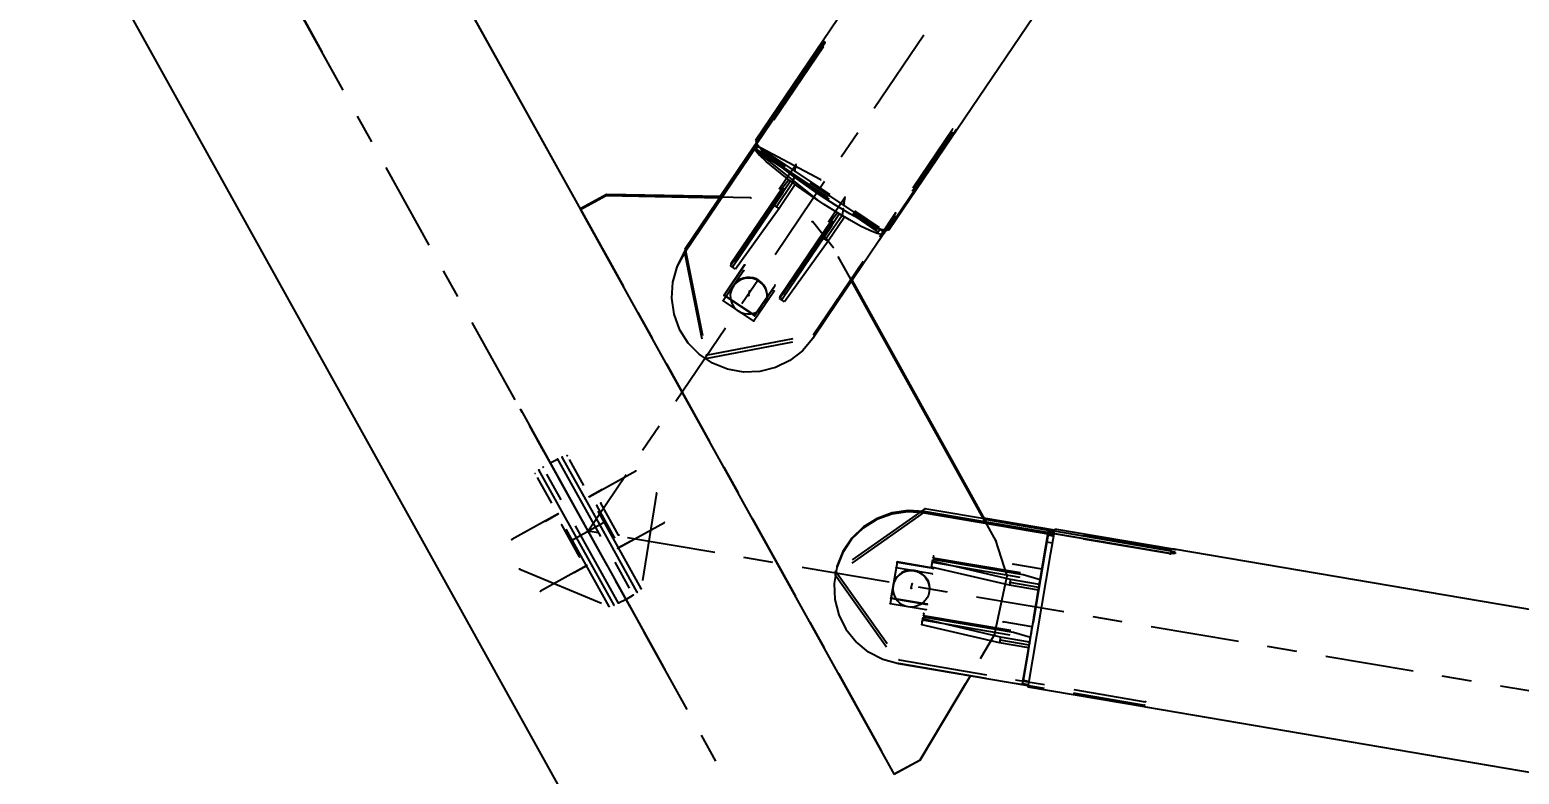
# Model space of a CAD drawing. Header units: millimetres. Extents: x 2368 to 8313, y 7493 to 11698.
# Drawn here: x 6263.7 to 6314.1, y 11241.3 to 11266.6 of the extents above; entities that cross this region are included whole.
import ezdxf

# ---------------------------------------------------------------- set-up
doc = ezdxf.new("R2010")
doc.units = ezdxf.units.MM
doc.linetypes.add('XKITLINE00', pattern=[0])
doc.linetypes.add('XKITLINE03', pattern=[6, 3, -1, 1, -1])
doc.styles.add('ROMANS', font='romans.shx')
doc.dimstyles.new('MD300', dxfattribs={"dimtxt": 2.5, "dimasz": 2.5, "dimexe": 1, "dimexo": 1, "dimgap": 0.5, "dimtad": 1, "dimdec": 1, "dimlfac": 50, "dimrnd": 0.5, "dimdsep": 46, "dimtxsty": 'ROMANS', "dimcen": 1, "dimclrd": 146, "dimclre": 146, "dimclrt": 30, "dimadec": 1, "dimazin": 2, "dimtfac": 1, "dimtdec": 1, "dimtmove": 0, "dimatfit": 1, "dimfxl": 1, "dimtolj": 1, "dimtzin": 0, "dimlwd": -1, "dimlwe": -1, "dimarcsym": 0})

# ---------------------------------------------------------------- blocks, each defined once
blk = doc.blocks.new('*D31')
at = {"color": 146, "transparency": 16777216}
for p, q in [((6524.588, 11276.547), (6524.588, 10991.038)), ((6189.043, 11249.201), (6189.043, 10991.038)), ((6191.543, 10992.038), (6522.088, 10992.038))]:
    blk.add_line(p, q, dxfattribs=at)
for points in [[(6191.543, 10992.455), (6191.543, 10991.621), (6189.043, 10992.038)], [(6522.088, 10992.455), (6522.088, 10991.621), (6524.588, 10992.038)]]:
    blk.add_solid(points, dxfattribs=at)
at = {"layer": 'Defpoints', "color": 0, "transparency": 16777216}
for p in [(6524.588, 11277.547), (6189.043, 11250.201), (6524.588, 10992.038)]:
    blk.add_point(p, dxfattribs=at)
at = {"color": 30, "transparency": 16777216, "insert": (6356.815, 10993.788), "char_height": 2.5, "attachment_point": 5, "style": 'ROMANS'}
blk.add_mtext('\\A1;16777', dxfattribs=at)
blk = doc.blocks.new('*D37')
at = {"color": 146, "transparency": 16777216}
for p, q in [((6544.584, 11276.27), (6544.584, 10979.265)), ((5216.588, 11053.98), (5216.588, 10979.265)), ((5219.088, 10980.265), (6542.084, 10980.265))]:
    blk.add_line(p, q, dxfattribs=at)
for points in [[(5219.088, 10980.681), (5219.088, 10979.848), (5216.588, 10980.265)], [(6542.084, 10980.681), (6542.084, 10979.848), (6544.584, 10980.265)]]:
    blk.add_solid(points, dxfattribs=at)
at = {"layer": 'Defpoints', "color": 0, "transparency": 16777216}
for p in [(6544.584, 11277.27), (5216.588, 11054.98), (6544.584, 10980.265)]:
    blk.add_point(p, dxfattribs=at)
at = {"color": 30, "transparency": 16777216, "insert": (5880.586, 10982.015), "char_height": 2.5, "attachment_point": 5, "style": 'ROMANS'}
blk.add_mtext('\\A1;66400', dxfattribs=at)
blk = doc.blocks.new('*D38')
at = {"color": 146, "transparency": 16777216}
for p, q in [((3888.584, 11276.27), (3888.584, 10968.162)), ((6544.588, 11276.271), (6544.588, 10968.162)), ((6542.088, 10969.162), (3891.084, 10969.162))]:
    blk.add_line(p, q, dxfattribs=at)
for points in [[(3891.084, 10969.579), (3891.084, 10968.745), (3888.584, 10969.162)], [(6542.088, 10969.579), (6542.088, 10968.745), (6544.588, 10969.162)]]:
    blk.add_solid(points, dxfattribs=at)
at = {"layer": 'Defpoints', "color": 0, "transparency": 16777216}
for p in [(3888.584, 11277.27), (6544.588, 11277.271), (3888.584, 10969.162)]:
    blk.add_point(p, dxfattribs=at)
at = {"color": 30, "transparency": 16777216, "insert": (5216.586, 10970.912), "char_height": 2.5, "attachment_point": 5, "style": 'ROMANS'}
blk.add_mtext('\\A1;132800', dxfattribs=at)

msp = doc.modelspace()

# ---------------------------------------------------------------- linework, layer by layer
at = {"color": 8, "linetype": 'XKITLINE03'}
for p, q in [((6364.5882, 11101.9134), (6200.5881, 11397.261)), ((6364.5882, 11101.9134), (6200.5882, 11397.261)), ((6364.5881, 11370.7429), (6282.5882, 11249.5872)), ((6364.5882, 11370.7429), (6282.5882, 11249.5872)), ((6266.8008, 11278.0186), (6273.561, 11265.8442)), ((6273.511, 11265.9342), (6268.8613, 11274.3079)), ((6290.5836, 11266.1113), (6285.8753, 11259.1548)), ((6290.5837, 11266.1113), (6285.8754, 11259.1548)), ((6273.561, 11265.8442), (6273.511, 11265.9342)), ((6290.564, 11265.9957), (6285.8557, 11259.0392)), ((6290.564, 11265.9957), (6285.8557, 11259.0392)), ((6290.2077, 11256.1342), (6294.916, 11263.0908)), ((6290.2077, 11256.1342), (6294.916, 11263.0908)), ((6290.2273, 11256.2498), (6294.9356, 11263.2064)), ((6290.2274, 11256.2498), (6294.9357, 11263.2064)), ((6288.23, 11262.6442), (6288.2114, 11262.6166)), ((6288.2114, 11262.6166), (6288.2177, 11262.5723)), ((6288.23, 11262.6442), (6288.2115, 11262.6166)), ((6288.2115, 11262.6166), (6288.2178, 11262.5723)), ((6288.2177, 11262.5723), (6292.5947, 11259.6507)), ((6288.2178, 11262.5723), (6292.5948, 11259.6507)), ((6292.6069, 11259.7226), (6288.23, 11262.6442)), ((6292.607, 11259.7226), (6288.23, 11262.6442)), ((6290.3545, 11260.8071), (6288.2592, 11262.496)), ((6288.2592, 11262.496), (6292.5384, 11259.6396)), ((6290.3546, 11260.8071), (6288.2592, 11262.496)), ((6288.2592, 11262.496), (6292.5385, 11259.6396)), ((6290.4702, 11261.4878), (6288.2862, 11262.6553)), ((6288.2862, 11262.6553), (6292.5655, 11259.7989)), ((6290.4702, 11261.4878), (6288.2863, 11262.6553)), ((6288.2863, 11262.6553), (6292.5655, 11259.7989)), ((6289.6342, 11262.0101), (6289.0776, 11261.1878)), ((6289.6342, 11262.0101), (6289.0777, 11261.1878)), ((6289.5949, 11261.7789), (6289.6342, 11262.0101)), ((6289.5949, 11261.7789), (6289.6342, 11262.0101)), ((6287.5095, 11258.5823), (6289.5687, 11261.6248)), ((6287.5096, 11258.5823), (6289.5688, 11261.6248)), ((6287.5357, 11258.7364), (6289.5949, 11261.7789)), ((6287.5358, 11258.7364), (6289.5949, 11261.7789)), ((6289.5687, 11261.6248), (6289.5294, 11261.3936)), ((6289.5688, 11261.6248), (6289.5295, 11261.3936)), ((6289.5294, 11261.3936), (6288.9729, 11260.5713)), ((6289.5295, 11261.3936), (6288.9729, 11260.5713)), ((6283.2101, 11260.9719), (6282.3347, 11260.4954)), ((6282.3347, 11260.4954), (6292.9567, 11241.3608)), ((6283.2102, 11260.9719), (6282.3348, 11260.4954)), ((6282.3348, 11260.4954), (6292.9568, 11241.3608)), ((6288.0962, 11260.8769), (6283.2101, 11260.9719)), ((6288.0962, 11260.8769), (6283.2102, 11260.9719)), ((6289.1706, 11257.4735), (6291.2298, 11260.516)), ((6289.1706, 11257.4735), (6291.2298, 11260.516)), ((6289.1968, 11257.6277), (6291.256, 11260.6701)), ((6289.1968, 11257.6277), (6291.256, 11260.6701)), ((6291.2953, 11260.9013), (6290.7387, 11260.079)), ((6291.2953, 11260.9013), (6290.7388, 11260.079)), ((6291.2298, 11260.516), (6291.1905, 11260.2848)), ((6291.2298, 11260.516), (6291.1905, 11260.2848)), ((6291.256, 11260.6701), (6291.2953, 11260.9013)), ((6291.256, 11260.6701), (6291.2953, 11260.9013)), ((6290.8954, 11259.198), (6290.1849, 11260.074)), ((6290.8954, 11259.198), (6290.1849, 11260.074)), ((6291.1905, 11260.2848), (6290.634, 11259.4625)), ((6291.1905, 11260.2848), (6290.634, 11259.4625)), ((6292.6133, 11259.6783), (6292.6069, 11259.7226)), ((6292.6133, 11259.6783), (6292.607, 11259.7226)), ((6285.8557, 11259.0392), (6286.5735, 11255.4323)), ((6285.8557, 11259.0392), (6286.5736, 11255.4323)), ((6285.8753, 11259.1548), (6286.5932, 11255.5479)), ((6285.8754, 11259.1548), (6286.5932, 11255.5479)), ((6296.3965, 11249.2723), (6290.8954, 11259.198)), ((6296.3964, 11249.2723), (6290.8954, 11259.198)), ((6287.8864, 11258.5854), (6287.1963, 11257.5657)), ((6287.8865, 11258.5854), (6287.1964, 11257.5657)), ((6287.8899, 11258.6059), (6287.1998, 11257.5863)), ((6287.89, 11258.6059), (6287.1999, 11257.5863)), ((6287.4986, 11258.5181), (6287.5095, 11258.5823)), ((6287.4987, 11258.5181), (6287.5096, 11258.5823)), ((6287.5466, 11258.8006), (6287.5357, 11258.7364)), ((6287.5467, 11258.8006), (6287.5358, 11258.7364)), ((6287.8568, 11258.4107), (6287.1667, 11257.3911)), ((6287.8568, 11258.4107), (6287.1667, 11257.3911)), ((6287.1963, 11257.5657), (6288.2262, 11256.8783)), ((6287.1964, 11257.5657), (6288.2263, 11256.8783)), ((6287.1998, 11257.5863), (6288.2297, 11256.8988)), ((6287.1999, 11257.5863), (6288.2298, 11256.8988)), ((6288.0284, 11257.5674), (6288.0546, 11257.7216)), ((6288.0284, 11257.5674), (6288.0546, 11257.7216)), ((6288.1965, 11256.7036), (6288.8866, 11257.7233)), ((6288.1966, 11256.7036), (6288.8867, 11257.7233)), ((6288.2262, 11256.8783), (6288.9163, 11257.8979)), ((6288.2263, 11256.8783), (6288.9164, 11257.8979)), ((6288.2297, 11256.8988), (6288.9198, 11257.9185)), ((6288.2298, 11256.8988), (6288.9199, 11257.9185)), ((6289.1597, 11257.4093), (6289.1706, 11257.4735)), ((6289.1597, 11257.4093), (6289.1706, 11257.4735)), ((6289.2077, 11257.6919), (6289.1968, 11257.6277)), ((6289.2077, 11257.6919), (6289.1968, 11257.6277)), ((6287.1667, 11257.3911), (6288.1966, 11256.7036)), ((6287.1667, 11257.3911), (6288.1965, 11256.7036)), ((6286.5735, 11255.4323), (6290.2077, 11256.1342)), ((6286.5736, 11255.4323), (6290.2077, 11256.1342)), ((6286.5932, 11255.5479), (6290.2273, 11256.2498)), ((6286.5932, 11255.5479), (6290.2274, 11256.2498)), ((6280.355, 11253.6091), (6280.3049, 11253.6991)), ((6280.3049, 11253.6991), (6281.1123, 11252.2452)), ((6280.3549, 11253.6091), (6280.3049, 11253.6991)), ((6280.3049, 11253.6991), (6281.1122, 11252.2452)), ((6285.1836, 11244.913), (6280.3549, 11253.6091)), ((6285.1837, 11244.913), (6280.355, 11253.6091)), ((6281.1122, 11252.2452), (6282.4251, 11249.8809)), ((6281.1123, 11252.2452), (6282.4251, 11249.8809)), ((6281.3017, 11251.904), (6281.5538, 11252.0268)), ((6281.3018, 11251.904), (6281.5538, 11252.0268)), ((6281.5538, 11252.0268), (6284.1122, 11247.4194)), ((6281.5538, 11252.0268), (6284.1122, 11247.4194)), ((6282.9816, 11249.8056), (6281.7097, 11252.0962)), ((6281.7097, 11252.0962), (6281.7097, 11252.0962)), ((6282.9816, 11249.8056), (6281.7097, 11252.0962)), ((6281.7097, 11252.0962), (6281.7097, 11252.0962)), ((6284.3809, 11247.6359), (6281.8796, 11252.1404)), ((6284.3809, 11247.6359), (6281.8796, 11252.1404)), ((6283.2968, 11247.0339), (6280.7955, 11251.5384)), ((6283.2968, 11247.0339), (6280.7955, 11251.5384)), ((6282.1948, 11249.3687), (6280.9229, 11251.6593)), ((6280.9229, 11251.6593), (6280.9229, 11251.6593)), ((6282.1948, 11249.3687), (6280.9229, 11251.6593)), ((6280.9229, 11251.6593), (6280.9229, 11251.6593)), ((6283.6226, 11247.1475), (6281.0642, 11251.7549)), ((6283.6226, 11247.1475), (6281.0642, 11251.7549)), ((6282.6273, 11250.7527), (6284.201, 11251.6265)), ((6282.6273, 11250.7527), (6284.201, 11251.6265)), ((6284.201, 11251.6265), (6284.201, 11251.6265)), ((6284.201, 11251.6265), (6284.201, 11251.6265)), ((6283.0644, 11250.9954), (6282.6273, 11250.7527)), ((6283.0644, 11250.9954), (6282.6273, 11250.7527)), ((6282.6273, 11250.7527), (6282.6273, 11250.7527)), ((6282.6273, 11250.7527), (6282.6273, 11250.7527)), ((6283.4837, 11249.3752), (6282.8817, 11250.4593)), ((6282.8817, 11250.4593), (6282.8817, 11250.4593)), ((6283.4837, 11249.3752), (6282.8817, 11250.4593)), ((6282.8817, 11250.4593), (6282.8817, 11250.4593)), ((6283.6236, 11249.4529), (6283.0216, 11250.537)), ((6283.0216, 11250.537), (6283.0216, 11250.537)), ((6283.6235, 11249.4529), (6283.0216, 11250.537)), ((6283.0216, 11250.537), (6283.0216, 11250.537)), ((6284.905, 11250.8736), (6284.3809, 11247.6359)), ((6284.905, 11250.8736), (6284.3809, 11247.6359)), ((6281.5782, 11250.1701), (6280.0045, 11249.2963)), ((6281.5782, 11250.1701), (6280.0045, 11249.2963)), ((6281.141, 11249.9274), (6281.5782, 11250.1702)), ((6281.1411, 11249.9274), (6281.5782, 11250.1702)), ((6281.5782, 11250.1702), (6281.5782, 11250.1701)), ((6281.5782, 11250.1702), (6281.5782, 11250.1701)), ((6282.0636, 11249.2959), (6283.1127, 11249.8784)), ((6282.0637, 11249.2959), (6283.1128, 11249.8784)), ((6282.4251, 11249.8809), (6283.9157, 11247.1965)), ((6282.4251, 11249.8809), (6283.9157, 11247.1965)), ((6283.5982, 11249.0042), (6285.1719, 11249.878)), ((6283.5982, 11249.0042), (6285.1719, 11249.878)), ((6285.1719, 11249.878), (6285.1719, 11249.878)), ((6285.1719, 11249.878), (6285.1719, 11249.878)), ((6293.974, 11250.228), (6290.9558, 11248.1059)), ((6293.9739, 11250.228), (6290.9558, 11248.1059)), ((6293.9936, 11250.3436), (6290.9754, 11248.2215)), ((6293.9936, 11250.3436), (6290.9755, 11248.2215)), ((6302.3144, 11248.8108), (6293.9739, 11250.228)), ((6302.3144, 11248.8108), (6293.974, 11250.228)), ((6302.3341, 11248.9264), (6293.9936, 11250.3436)), ((6302.334, 11248.9264), (6293.9936, 11250.3436)), ((6282.2947, 11248.715), (6281.6927, 11249.7991)), ((6281.6927, 11249.7991), (6281.6927, 11249.7991)), ((6282.2947, 11248.715), (6281.6927, 11249.7991)), ((6281.6927, 11249.7991), (6281.6927, 11249.7991)), ((6283.4667, 11247.0781), (6282.1948, 11249.3687)), ((6283.4667, 11247.0781), (6282.1948, 11249.3687)), ((6446.5882, 11221.7207), (6282.5882, 11249.5872)), ((6446.5882, 11221.7207), (6282.5882, 11249.5872)), ((6282.5882, 11249.5872), (6282.5882, 11249.5872)), ((6284.2535, 11247.5151), (6282.9816, 11249.8056)), ((6284.2535, 11247.5151), (6282.9816, 11249.8056)), ((6283.4837, 11249.3752), (6283.4837, 11249.3752)), ((6283.4837, 11249.3752), (6283.4837, 11249.3752)), ((6283.6235, 11249.4529), (6283.6235, 11249.4529)), ((6283.6236, 11249.4529), (6283.6236, 11249.4529)), ((6298.1799, 11249.5509), (6297.3046, 11244.3996)), ((6298.18, 11249.5509), (6297.3047, 11244.3996)), ((6298.1628, 11249.4497), (6297.307, 11244.4134)), ((6298.1627, 11249.4497), (6297.307, 11244.4134)), ((6297.3169, 11244.4715), (6298.1922, 11249.6228)), ((6297.3169, 11244.4715), (6298.1922, 11249.6228)), ((6298.1898, 11249.609), (6297.334, 11244.5727)), ((6298.1899, 11249.609), (6297.3341, 11244.5727)), ((6297.6906, 11246.6708), (6298.1628, 11249.4497)), ((6297.6906, 11246.6708), (6298.1627, 11249.4497)), ((6297.8062, 11247.3515), (6298.1898, 11249.609)), ((6297.8063, 11247.3515), (6298.1899, 11249.609)), ((6298.1885, 11249.6015), (6298.1799, 11249.5509)), ((6298.1886, 11249.6015), (6298.18, 11249.5509)), ((6298.1922, 11249.6228), (6298.1885, 11249.6015)), ((6298.1922, 11249.6228), (6298.1886, 11249.6015)), ((6280.0045, 11249.2963), (6280.0045, 11249.2963)), ((6280.0045, 11249.2963), (6280.0045, 11249.2963)), ((6284.0353, 11249.2469), (6283.5982, 11249.0042)), ((6284.0354, 11249.2469), (6283.5982, 11249.0042)), ((6283.5982, 11249.0042), (6283.5982, 11249.0042)), ((6283.5982, 11249.0042), (6283.5982, 11249.0042)), ((6296.788, 11248.0716), (6296.3964, 11249.2723)), ((6296.7881, 11248.0716), (6296.3965, 11249.2723)), ((6282.5491, 11248.4216), (6280.9754, 11247.5478)), ((6282.5491, 11248.4216), (6280.9754, 11247.5478)), ((6282.1119, 11248.1789), (6282.5491, 11248.4216)), ((6282.112, 11248.1789), (6282.5491, 11248.4216)), ((6282.2947, 11248.715), (6282.2947, 11248.715)), ((6282.2947, 11248.715), (6282.2947, 11248.715)), ((6282.5491, 11248.4216), (6282.5491, 11248.4216)), ((6282.5491, 11248.4216), (6282.5491, 11248.4216)), ((6293.0552, 11248.522), (6292.8492, 11247.31)), ((6293.0552, 11248.522), (6292.8493, 11247.31)), ((6293.0587, 11248.5426), (6292.8527, 11247.3305)), ((6293.0587, 11248.5426), (6292.8528, 11247.3305)), ((6294.2777, 11248.3143), (6293.0552, 11248.522)), ((6294.2776, 11248.3143), (6293.0552, 11248.522)), ((6294.2812, 11248.3349), (6293.0587, 11248.5426)), ((6294.2811, 11248.3349), (6293.0587, 11248.5426)), ((6294.2428, 11248.4672), (6294.2537, 11248.5314)), ((6294.2428, 11248.4672), (6294.2537, 11248.5314)), ((6294.2537, 11248.5314), (6297.9014, 11247.9116)), ((6294.2537, 11248.5314), (6297.9014, 11247.9116)), ((6294.2908, 11248.7497), (6294.2799, 11248.6855)), ((6294.2908, 11248.7497), (6294.2799, 11248.6855)), ((6294.2799, 11248.6855), (6297.9276, 11248.0657)), ((6294.2799, 11248.6855), (6297.9276, 11248.0657)), ((6297.9669, 11248.2969), (6296.981, 11248.4644)), ((6297.9669, 11248.2969), (6296.981, 11248.4644)), ((6280.2714, 11248.3007), (6283.2968, 11247.0339)), ((6280.2714, 11248.3007), (6283.2968, 11247.0339)), ((6290.9558, 11248.1059), (6293.1037, 11245.106)), ((6290.9558, 11248.1059), (6293.1036, 11245.106)), ((6290.9754, 11248.2215), (6293.1233, 11245.2216)), ((6290.9755, 11248.2215), (6293.1233, 11245.2216)), ((6293.0255, 11248.3473), (6292.8195, 11247.1353)), ((6293.0255, 11248.3473), (6292.8196, 11247.1353)), ((6294.248, 11248.1396), (6293.0255, 11248.3473)), ((6294.248, 11248.1396), (6293.0255, 11248.3473)), ((6296.3564, 11246.0734), (6296.7881, 11248.0716)), ((6296.3564, 11246.0734), (6296.788, 11248.0716)), ((6297.9014, 11247.9116), (6297.8621, 11247.6804)), ((6297.9014, 11247.9116), (6297.8622, 11247.6804)), ((6297.9276, 11248.0657), (6297.9669, 11248.2969)), ((6297.9276, 11248.0657), (6297.9669, 11248.2969)), ((6280.9754, 11247.5478), (6280.9754, 11247.5478)), ((6280.9754, 11247.5478), (6280.9754, 11247.5478)), ((6284.1122, 11247.4194), (6283.8746, 11247.2704)), ((6284.1122, 11247.4194), (6283.8747, 11247.2704)), ((6284.2535, 11247.5151), (6284.2535, 11247.5151)), ((6284.2535, 11247.5151), (6284.2535, 11247.5151)), ((6293.5355, 11247.6477), (6293.5617, 11247.8019)), ((6293.5356, 11247.6477), (6293.5617, 11247.8019)), ((6297.8621, 11247.6804), (6296.8762, 11247.8479)), ((6297.8622, 11247.6804), (6296.8763, 11247.8479)), ((6283.4667, 11247.0781), (6283.4667, 11247.0781)), ((6283.4667, 11247.0781), (6283.4667, 11247.0781)), ((6283.8746, 11247.2704), (6283.6226, 11247.1475)), ((6283.8747, 11247.2704), (6283.6226, 11247.1475)), ((6283.9157, 11247.1965), (6285.1337, 11245.0031)), ((6283.9157, 11247.1965), (6285.1336, 11245.0031)), ((6292.8195, 11247.1353), (6294.042, 11246.9276)), ((6292.8196, 11247.1353), (6294.0421, 11246.9276)), ((6292.8492, 11247.31), (6294.0717, 11247.1022)), ((6292.8493, 11247.31), (6294.0717, 11247.1022)), ((6292.8527, 11247.3305), (6294.0752, 11247.1228)), ((6292.8528, 11247.3305), (6294.0752, 11247.1228)), ((6293.9106, 11246.5122), (6293.9215, 11246.5765)), ((6293.9106, 11246.5122), (6293.9215, 11246.5765)), ((6293.9215, 11246.5765), (6297.5693, 11245.9566)), ((6293.9215, 11246.5765), (6297.5692, 11245.9566)), ((6293.9586, 11246.7948), (6293.9477, 11246.7306)), ((6293.9586, 11246.7948), (6293.9477, 11246.7306)), ((6293.9477, 11246.7306), (6297.5955, 11246.1108)), ((6293.9477, 11246.7306), (6297.5954, 11246.1108)), ((6297.6347, 11246.342), (6296.6488, 11246.5095)), ((6297.6347, 11246.342), (6296.6489, 11246.5095)), ((6297.5954, 11246.1108), (6297.6347, 11246.342)), ((6297.5955, 11246.1108), (6297.6347, 11246.342)), ((6293.8321, 11241.8373), (6296.3564, 11246.0734)), ((6293.8322, 11241.8373), (6296.3564, 11246.0734)), ((6297.53, 11245.7254), (6296.5441, 11245.893)), ((6297.5299, 11245.7254), (6296.5441, 11245.893)), ((6297.5692, 11245.9566), (6297.5299, 11245.7254)), ((6297.5693, 11245.9566), (6297.53, 11245.7254)), ((6293.1036, 11245.106), (6301.4441, 11243.6888)), ((6293.1037, 11245.106), (6301.4441, 11243.6888)), ((6293.1233, 11245.2216), (6301.4638, 11243.8044)), ((6293.1233, 11245.2216), (6301.4637, 11243.8044)), ((6297.3083, 11244.4209), (6297.3169, 11244.4715)), ((6297.3083, 11244.4209), (6297.3169, 11244.4715)), ((6292.9567, 11241.3608), (6293.8321, 11241.8373)), ((6292.9568, 11241.3608), (6293.8322, 11241.8373))]:
    msp.add_line(p, q, dxfattribs=at)
at = {"color": 8, "linetype": 'XKITLINE00'}
for p, q in [((6221.8136, 11369.4714), (6282.3326, 11260.4826)), ((6212.9938, 11364.4846), (6339.8202, 11136.083)), ((6348.3367, 11351.5947), (6288.2563, 11262.8254)), ((6352.8715, 11348.5678), (6292.7911, 11259.7984)), ((6275.1066, 11273.4958), (6282.3326, 11260.4826)), ((6290.5026, 11266.0611), (6288.2764, 11262.7719)), ((6290.5324, 11266.1027), (6290.5026, 11266.0611)), ((6290.5479, 11266.0308), (6290.5026, 11266.0611)), ((6290.5553, 11266.0418), (6290.5294, 11265.9945)), ((6290.5605, 11266.137), (6290.5324, 11266.1027)), ((6290.5745, 11266.0746), (6290.5324, 11266.1027)), ((6290.5803, 11266.0845), (6290.5553, 11266.0418)), ((6290.5841, 11266.1608), (6290.5605, 11266.137)), ((6290.5985, 11266.1226), (6290.5803, 11266.0845)), ((6290.601, 11266.1716), (6290.5841, 11266.1608)), ((6290.6085, 11266.1515), (6290.5985, 11266.1226)), ((6290.6094, 11266.1684), (6290.601, 11266.1716)), ((6290.6094, 11266.1684), (6290.6085, 11266.1515)), ((6290.5294, 11265.9945), (6288.3033, 11262.7054)), ((6294.9432, 11263.0483), (6292.717, 11259.7592)), ((6294.9849, 11263.0691), (6292.7587, 11259.78)), ((6294.9763, 11263.0907), (6294.9432, 11263.0483)), ((6294.9849, 11263.0691), (6294.9689, 11263.0798)), ((6295.0132, 11263.1118), (6294.9849, 11263.0691)), ((6295.0132, 11263.1118), (6294.9984, 11263.1216)), ((6295.0303, 11263.1644), (6295.005, 11263.131)), ((6295.0368, 11263.1491), (6295.0132, 11263.1118)), ((6295.0492, 11263.1874), (6295.0303, 11263.1644)), ((6295.0534, 11263.1776), (6295.0368, 11263.1491)), ((6295.0599, 11263.1977), (6295.0492, 11263.1874)), ((6295.0613, 11263.1943), (6295.0534, 11263.1776)), ((6295.0599, 11263.1977), (6295.0613, 11263.1943)), ((6285.8524, 11259.0199), (6288.3273, 11262.6766)), ((6288.3165, 11262.6895), (6285.859, 11259.0584)), ((6288.2153, 11262.6266), (6287.0622, 11260.9228)), ((6288.2124, 11262.5933), (6287.0815, 11260.9224)), ((6288.3135, 11262.7472), (6288.2115, 11262.5965)), ((6288.2176, 11262.6325), (6288.2115, 11262.6166)), ((6288.2115, 11262.6166), (6288.2115, 11262.5965)), ((6288.2115, 11262.5965), (6288.2178, 11262.5723)), ((6288.3009, 11262.7556), (6288.2176, 11262.6325)), ((6288.3058, 11262.7023), (6288.2178, 11262.5723)), ((6288.2303, 11262.564), (6288.2178, 11262.5723)), ((6288.2563, 11262.8254), (6288.2764, 11262.7719)), ((6288.3572, 11262.6407), (6288.2592, 11262.496)), ((6288.2592, 11262.496), (6288.3979, 11262.3302)), ((6288.326, 11262.7389), (6288.2764, 11262.7719)), ((6288.3033, 11262.7054), (6288.455, 11262.5234)), ((6288.7139, 11262.2766), (6288.455, 11262.5234)), ((6288.4998, 11262.4807), (6288.3979, 11262.3302)), ((6288.6213, 11262.1146), (6288.3979, 11262.3302)), ((6288.9199, 11261.8584), (6288.6213, 11262.1146)), ((6289.0634, 11261.9814), (6288.7139, 11262.2766)), ((6289.4862, 11261.6527), (6289.0634, 11261.9814)), ((6289.2813, 11261.5724), (6288.9199, 11261.8584)), ((6289.3878, 11261.4931), (6289.1518, 11261.1868)), ((6289.4467, 11261.4494), (6289.2813, 11261.5724)), ((6289.9611, 11261.3068), (6289.4862, 11261.6527)), ((6283.2146, 11260.9976), (6282.3391, 11260.5211)), ((6283.2146, 11260.9976), (6283.2058, 11260.9462)), ((6287.12, 11260.9216), (6283.2146, 11260.9976)), ((6289.1518, 11261.1868), (6287.4265, 11258.6377)), ((6289.4464, 11261.449), (6288.8899, 11260.6267)), ((6289.6071, 11261.3301), (6289.056, 11260.5158)), ((6289.4465, 11261.4495), (6289.4464, 11261.449)), ((6289.454, 11261.444), (6289.4464, 11261.449)), ((6289.6901, 11261.2684), (6289.454, 11261.444)), ((6290.1293, 11260.9594), (6289.6901, 11261.2684)), ((6290.4641, 11260.9613), (6289.9611, 11261.3068)), ((6283.2058, 11260.9462), (6282.3304, 11260.4697)), ((6282.3391, 11260.5211), (6282.3304, 11260.4697)), ((6282.3304, 11260.4697), (6292.9524, 11241.3351)), ((6287.0856, 11260.8708), (6283.2058, 11260.9462)), ((6288.8899, 11260.6267), (6287.4156, 11258.5735)), ((6289.056, 11260.5158), (6287.5817, 11258.4626)), ((6289.056, 11260.5158), (6288.8899, 11260.6267)), ((6290.5804, 11260.6583), (6290.1293, 11260.9594)), ((6290.9702, 11260.6333), (6290.4641, 11260.9613)), ((6291.0245, 11260.3778), (6290.5804, 11260.6583)), ((6291.4538, 11260.3393), (6290.9702, 11260.6333)), ((6290.8129, 11260.0781), (6289.0876, 11257.529)), ((6291.1018, 11260.3318), (6290.551, 11259.5179)), ((6291.2736, 11260.2294), (6290.7171, 11259.4071)), ((6291.0377, 11260.3699), (6290.8129, 11260.0781)), ((6291.2661, 11260.2344), (6291.0245, 11260.3778)), ((6291.2736, 11260.2294), (6291.2661, 11260.2344)), ((6291.2737, 11260.2299), (6291.2736, 11260.2294)), ((6291.4428, 11260.1295), (6291.2739, 11260.2298)), ((6291.8178, 11259.9241), (6291.4428, 11260.1295)), ((6291.8908, 11260.0941), (6291.4538, 11260.3393)), ((6292.2592, 11259.91), (6291.8908, 11260.0941)), ((6290.551, 11259.5179), (6289.0767, 11257.4647)), ((6292.6767, 11259.7676), (6290.2045, 11256.1149)), ((6290.7171, 11259.4071), (6290.551, 11259.5179)), ((6292.1338, 11259.77), (6291.8178, 11259.9241)), ((6292.3774, 11259.6739), (6292.1338, 11259.77)), ((6292.5407, 11259.7962), (6292.2592, 11259.91)), ((6292.4775, 11259.8217), (6292.3774, 11259.6739)), ((6292.5385, 11259.6396), (6292.3774, 11259.6739)), ((6292.6315, 11259.7771), (6292.5385, 11259.6396)), ((6292.717, 11259.7592), (6292.5407, 11259.7962)), ((6292.7587, 11259.78), (6292.7397, 11259.7927)), ((6292.7911, 11259.7984), (6292.7587, 11259.78)), ((6285.8524, 11259.0199), (6285.5968, 11258.5403)), ((6285.859, 11259.0584), (6285.6034, 11258.5788)), ((6285.859, 11259.0584), (6285.8524, 11259.0199)), ((6290.7171, 11259.4071), (6289.2428, 11257.3539)), ((6285.5968, 11258.5403), (6285.4475, 11258.0181)), ((6285.6034, 11258.5788), (6285.454, 11258.0566)), ((6285.6034, 11258.5788), (6285.5968, 11258.5403)), ((6287.4265, 11258.6377), (6287.4156, 11258.5735)), ((6287.5817, 11258.4626), (6287.4156, 11258.5735)), ((6285.4475, 11258.0181), (6285.411, 11257.4762)), ((6285.454, 11258.0566), (6285.4475, 11258.0181)), ((6287.5778, 11257.9739), (6287.51, 11257.8906)), ((6287.5813, 11257.9945), (6287.5135, 11257.9111)), ((6287.6591, 11258.0442), (6287.5778, 11257.9739)), ((6287.6626, 11258.0648), (6287.5813, 11257.9945)), ((6287.7515, 11258.0995), (6287.6591, 11258.0442)), ((6287.755, 11258.12), (6287.6626, 11258.0648)), ((6287.8523, 11258.1379), (6287.7515, 11258.0995)), ((6287.8558, 11258.1584), (6287.755, 11258.12)), ((6287.9583, 11258.1584), (6287.8523, 11258.1379)), ((6287.9618, 11258.1789), (6287.8558, 11258.1584)), ((6288.0663, 11258.1603), (6287.9583, 11258.1584)), ((6288.0698, 11258.1808), (6287.9618, 11258.1789)), ((6288.1731, 11258.1435), (6288.0663, 11258.1603)), ((6288.1766, 11258.1641), (6288.0698, 11258.1808)), ((6288.2753, 11258.1086), (6288.1731, 11258.1435)), ((6288.2788, 11258.1292), (6288.1766, 11258.1641)), ((6288.37, 11258.0567), (6288.2753, 11258.1086)), ((6288.3735, 11258.0772), (6288.2788, 11258.1292)), ((6288.3735, 11258.0772), (6288.37, 11258.0567)), ((6288.4542, 11257.9893), (6288.37, 11258.0567)), ((6288.4577, 11258.0098), (6288.3735, 11258.0772)), ((6288.4542, 11257.9893), (6288.5253, 11257.9084)), ((6288.4577, 11258.0098), (6288.5288, 11257.9289)), ((6291.5135, 11258.0491), (6296.0309, 11249.8983)), ((6291.534, 11258.0793), (6296.072, 11249.8913)), ((6285.411, 11257.4762), (6285.4888, 11256.9383)), ((6287.4231, 11257.6955), (6287.4065, 11257.5896)), ((6287.4065, 11257.5896), (6287.4087, 11257.4825)), ((6287.4087, 11257.4825), (6287.4296, 11257.3773)), ((6287.4579, 11257.7968), (6287.4231, 11257.6955)), ((6287.4614, 11257.8174), (6287.4266, 11257.716)), ((6287.51, 11257.8906), (6287.4579, 11257.7968)), ((6287.5135, 11257.9111), (6287.4614, 11257.8174)), ((6287.5135, 11257.9111), (6287.51, 11257.8906)), ((6288.5253, 11257.9084), (6288.5812, 11257.8165)), ((6288.5288, 11257.9289), (6288.5847, 11257.8371)), ((6288.5812, 11257.8165), (6288.6203, 11257.7165)), ((6288.5847, 11257.8371), (6288.6238, 11257.737)), ((6288.6203, 11257.7165), (6288.6412, 11257.6113)), ((6288.6238, 11257.737), (6288.6447, 11257.6318)), ((6288.6434, 11257.5041), (6288.6268, 11257.3983)), ((6288.6412, 11257.6113), (6288.6434, 11257.5041)), ((6288.6447, 11257.6318), (6288.6469, 11257.5247)), ((6289.0876, 11257.529), (6289.0767, 11257.4647)), ((6289.2428, 11257.3539), (6289.0767, 11257.4647)), ((6285.4888, 11256.9383), (6285.6777, 11256.4279)), ((6287.4296, 11257.3773), (6287.4687, 11257.2772)), ((6287.4687, 11257.2772), (6287.5246, 11257.1854)), ((6287.5246, 11257.1854), (6287.5957, 11257.1045)), ((6287.6799, 11257.0371), (6287.5957, 11257.1045)), ((6287.7746, 11256.9851), (6287.6799, 11257.0371)), ((6287.8768, 11256.9502), (6287.7746, 11256.9851)), ((6287.9836, 11256.9335), (6287.8768, 11256.9502)), ((6288.1976, 11256.9559), (6288.0916, 11256.9354)), ((6288.2984, 11256.9943), (6288.1976, 11256.9559)), ((6288.3908, 11257.0495), (6288.2984, 11256.9943)), ((6288.4721, 11257.1198), (6288.3908, 11257.0495)), ((6288.5399, 11257.2032), (6288.4721, 11257.1198)), ((6288.592, 11257.2969), (6288.5399, 11257.2032)), ((6288.6268, 11257.3983), (6288.592, 11257.2969)), ((6288.0916, 11256.9354), (6287.9836, 11256.9335)), ((6285.6777, 11256.4279), (6285.9693, 11255.9673)), ((6285.9693, 11255.9673), (6286.3509, 11255.5767)), ((6290.2045, 11256.1149), (6289.8537, 11255.6988)), ((6286.8058, 11255.273), (6286.3509, 11255.5767)), ((6289.8537, 11255.6988), (6289.4233, 11255.3642)), ((6287.3141, 11255.0696), (6286.8058, 11255.273)), ((6287.8537, 11254.9754), (6287.3141, 11255.0696)), ((6288.4009, 11254.9945), (6287.8537, 11254.9754)), ((6288.9318, 11255.126), (6288.4009, 11254.9945)), ((6289.4233, 11255.3642), (6288.9318, 11255.126)), ((6292.3694, 11249.9776), (6291.9072, 11249.6875)), ((6292.3759, 11250.0161), (6291.9137, 11249.726)), ((6292.8825, 11250.1658), (6292.3694, 11249.9776)), ((6292.889, 11250.2043), (6292.3759, 11250.0161)), ((6293.4242, 11250.244), (6292.8825, 11250.1658)), ((6293.4307, 11250.2825), (6292.889, 11250.2043)), ((6293.4307, 11250.2825), (6293.4242, 11250.244)), ((6293.9707, 11250.2087), (6293.4242, 11250.244)), ((6293.9773, 11250.2472), (6293.4307, 11250.2825)), ((6293.9773, 11250.2472), (6293.9707, 11250.2087)), ((6293.9707, 11250.2087), (6298.3677, 11249.4616)), ((6302.3177, 11248.83), (6293.9773, 11250.2472)), ((6298.3939, 11249.6157), (6295.9992, 11250.0226)), ((6298.1901, 11249.6107), (6296.0235, 11249.9788)), ((6291.9072, 11249.6875), (6291.5162, 11249.3083)), ((6291.9137, 11249.726), (6291.5228, 11249.3468)), ((6297.8789, 11247.7786), (6298.1628, 11249.4497)), ((6298.36, 11249.4162), (6298.1628, 11249.4497)), ((6298.18, 11249.5509), (6298.1771, 11249.5336)), ((6298.18, 11249.5509), (6298.1922, 11249.6228)), ((6298.3772, 11249.5174), (6298.18, 11249.5509)), ((6298.3821, 11249.5463), (6298.1849, 11249.5798)), ((6298.3882, 11249.5823), (6298.191, 11249.6158)), ((6298.3894, 11249.5893), (6298.1922, 11249.6228)), ((6298.263, 11248.8454), (6298.3734, 11249.4953)), ((6302.3169, 11248.8253), (6298.3734, 11249.4953)), ((6298.3742, 11249.5001), (6298.399, 11249.6462)), ((6298.3772, 11249.5174), (6298.3742, 11249.5001)), ((6302.3312, 11248.9093), (6298.3877, 11249.5794)), ((6298.3999, 11249.6513), (6298.399, 11249.6462)), ((6302.3434, 11248.9812), (6298.3999, 11249.6513)), ((6302.344, 11248.9845), (6298.4005, 11249.6546)), ((6291.22, 11248.8951), (6291.0188, 11248.3904)), ((6291.5162, 11249.3083), (6291.2135, 11248.8565)), ((6291.5228, 11249.3468), (6291.22, 11248.8951)), ((6298.3188, 11249.174), (6298.1216, 11249.2075)), ((6302.3312, 11248.9093), (6302.3181, 11248.8326)), ((6302.3826, 11248.8985), (6302.3312, 11248.9093)), ((6302.3952, 11248.9726), (6302.3434, 11248.9812)), ((6302.3962, 11248.9784), (6302.344, 11248.9845)), ((6302.3826, 11248.8985), (6302.3697, 11248.8224)), ((6302.4284, 11248.8848), (6302.3826, 11248.8985)), ((6302.442, 11248.9651), (6302.3952, 11248.9726)), ((6302.4429, 11248.9701), (6302.3962, 11248.9784)), ((6302.4006, 11248.9777), (6302.3962, 11248.9784)), ((6302.4639, 11248.8695), (6302.4284, 11248.8848)), ((6302.4792, 11248.9595), (6302.442, 11248.9651)), ((6429.1663, 11227.4379), (6302.4429, 11248.9705)), ((6302.4798, 11248.9631), (6302.4429, 11248.9701)), ((6302.4858, 11248.8542), (6302.4639, 11248.8695)), ((6302.5032, 11248.9563), (6302.4792, 11248.9595)), ((6302.5035, 11248.9582), (6302.4798, 11248.9631)), ((6302.5115, 11248.9558), (6302.5032, 11248.9563)), ((6302.5115, 11248.9558), (6302.5035, 11248.9582)), ((6291.2135, 11248.8565), (6291.0122, 11248.3519)), ((6291.0188, 11248.3904), (6291.0122, 11248.3519)), ((6294.2262, 11248.3694), (6294.2703, 11248.6291)), ((6296.8597, 11247.7501), (6294.2262, 11248.3694)), ((6296.8929, 11247.9456), (6294.2594, 11248.5649)), ((6297.3265, 11248.1098), (6294.2703, 11248.6291)), ((6297.4908, 11244.3007), (6298.263, 11248.8454)), ((6302.3177, 11248.83), (6302.3169, 11248.8253)), ((6302.3697, 11248.8224), (6302.3169, 11248.8253)), ((6302.4172, 11248.8192), (6302.3697, 11248.8224)), ((6302.4558, 11248.8219), (6302.4172, 11248.8192)), ((6302.4815, 11248.8291), (6302.4558, 11248.8219)), ((6302.4919, 11248.8403), (6302.4815, 11248.8291)), ((6302.4858, 11248.8542), (6302.4919, 11248.8403)), ((6291.0122, 11248.3519), (6290.9212, 11247.8165)), ((6292.9929, 11247.9321), (6292.948, 11247.8347)), ((6292.9964, 11247.9526), (6292.9515, 11247.8552)), ((6293.0542, 11248.0201), (6292.9929, 11247.9321)), ((6293.0577, 11248.0407), (6292.9964, 11247.9526)), ((6293.13, 11248.0963), (6293.0542, 11248.0201)), ((6293.1335, 11248.1168), (6293.0577, 11248.0407)), ((6293.218, 11248.1582), (6293.13, 11248.0963)), ((6293.2215, 11248.1787), (6293.1335, 11248.1168)), ((6293.3156, 11248.2039), (6293.218, 11248.1582)), ((6293.3191, 11248.2245), (6293.2215, 11248.1787)), ((6293.4198, 11248.2322), (6293.3156, 11248.2039)), ((6293.4233, 11248.2527), (6293.3191, 11248.2245)), ((6293.5273, 11248.242), (6293.4198, 11248.2322)), ((6293.5308, 11248.2626), (6293.4233, 11248.2527)), ((6293.635, 11248.2332), (6293.5273, 11248.242)), ((6293.6385, 11248.2538), (6293.5308, 11248.2626)), ((6293.6385, 11248.2538), (6293.635, 11248.2332)), ((6293.7396, 11248.206), (6293.635, 11248.2332)), ((6293.7431, 11248.2265), (6293.6385, 11248.2538)), ((6293.8379, 11248.1611), (6293.7396, 11248.206)), ((6293.8414, 11248.1817), (6293.7431, 11248.2265)), ((6293.9269, 11248.1001), (6293.8379, 11248.1611)), ((6293.9303, 11248.1206), (6293.8414, 11248.1817)), ((6294.0038, 11248.0247), (6293.9269, 11248.1001)), ((6294.0073, 11248.0452), (6293.9303, 11248.1206)), ((6294.0038, 11248.0247), (6294.0665, 11247.9372)), ((6294.0073, 11248.0452), (6294.07, 11247.9577)), ((6294.0665, 11247.9372), (6294.1129, 11247.8402)), ((6294.07, 11247.9577), (6294.1164, 11247.8608)), ((6294.1164, 11247.8608), (6294.1451, 11247.7574)), ((6296.8929, 11247.9456), (6296.8597, 11247.7501)), ((6297.8788, 11247.7781), (6296.8929, 11247.9456)), ((6297.905, 11247.9323), (6297.3265, 11248.1098)), ((6290.9212, 11247.8165), (6290.9445, 11247.2738)), ((6292.9208, 11247.731), (6292.9122, 11247.6242)), ((6292.9122, 11247.6242), (6292.9225, 11247.5175)), ((6292.948, 11247.8347), (6292.9208, 11247.731)), ((6292.9225, 11247.5175), (6292.9512, 11247.4141)), ((6292.9512, 11247.4141), (6292.9976, 11247.3172)), ((6294.1161, 11247.4197), (6294.0712, 11247.3223)), ((6294.1129, 11247.8402), (6294.1417, 11247.7369)), ((6294.1433, 11247.5233), (6294.1161, 11247.4197)), ((6294.1417, 11247.7369), (6294.1519, 11247.6301)), ((6294.1519, 11247.6301), (6294.1433, 11247.5233)), ((6294.1451, 11247.7574), (6294.1554, 11247.6507)), ((6297.8456, 11247.5826), (6296.8597, 11247.7501)), ((6297.5149, 11245.6366), (6297.8773, 11247.7693)), ((6297.8788, 11247.7781), (6297.8773, 11247.7693)), ((6297.8789, 11247.7786), (6297.8788, 11247.7781)), ((6290.9445, 11247.2738), (6291.0811, 11246.7473)), ((6292.9976, 11247.3172), (6293.0603, 11247.2297)), ((6293.1373, 11247.1543), (6293.0603, 11247.2297)), ((6293.2262, 11247.0932), (6293.1373, 11247.1543)), ((6293.3245, 11247.0484), (6293.2262, 11247.0932)), ((6293.4291, 11247.0212), (6293.3245, 11247.0484)), ((6293.5368, 11247.0123), (6293.4291, 11247.0212)), ((6293.6444, 11247.0222), (6293.5368, 11247.0123)), ((6293.7485, 11247.0504), (6293.6444, 11247.0222)), ((6293.8461, 11247.0962), (6293.7485, 11247.0504)), ((6293.9341, 11247.1581), (6293.8461, 11247.0962)), ((6294.0099, 11247.2342), (6293.9341, 11247.1581)), ((6294.0712, 11247.3223), (6294.0099, 11247.2342)), ((6291.0811, 11246.7473), (6291.3249, 11246.2603)), ((6293.894, 11246.4145), (6293.9382, 11246.6742)), ((6296.5275, 11245.7952), (6293.894, 11246.4145)), ((6296.5607, 11245.9907), (6293.9272, 11246.61)), ((6296.9944, 11246.1549), (6293.9382, 11246.6742)), ((6291.3249, 11246.2603), (6291.6653, 11245.8338)), ((6296.5607, 11245.9907), (6296.5275, 11245.7952)), ((6297.5466, 11245.8232), (6296.5607, 11245.9907)), ((6297.5728, 11245.9773), (6296.9944, 11246.1549)), ((6292.0874, 11245.4867), (6291.6653, 11245.8338)), ((6292.5729, 11245.234), (6292.0874, 11245.4867)), ((6297.5134, 11245.6277), (6296.5275, 11245.7952)), ((6297.3624, 11244.7391), (6297.5134, 11245.6277)), ((6297.5149, 11245.6366), (6297.5134, 11245.6277)), ((6293.1004, 11245.0868), (6292.5729, 11245.234)), ((6297.4974, 11244.3396), (6293.1004, 11245.0868)), ((6295.5331, 11244.6734), (6293.8278, 11241.8116)), ((6297.307, 11244.4134), (6297.3624, 11244.7391)), ((6297.5042, 11244.3799), (6297.307, 11244.4134)), ((6297.523, 11244.4905), (6297.3258, 11244.524)), ((6301.4342, 11243.6307), (6297.4908, 11244.3007)), ((6301.4856, 11243.6192), (6301.4342, 11243.6307)), ((6428.3024, 11222.0708), (6301.4856, 11243.6192)), ((6293.8278, 11241.8116), (6292.9524, 11241.3351))]:
    msp.add_line(p, q, dxfattribs=at)
for centre in [(6290.5836, 11266.1113), (6290.5837, 11266.1113), (6273.511, 11265.9342), (6273.511, 11265.9342), (6273.561, 11265.8442), (6273.561, 11265.8442), (6290.564, 11265.9957), (6290.564, 11265.9957), (6294.916, 11263.0908), (6294.916, 11263.0908), (6294.9356, 11263.2064), (6294.9357, 11263.2064), (6288.2114, 11262.6166), (6288.2114, 11262.6166), (6288.2115, 11262.6166), (6288.2115, 11262.6166), (6288.2177, 11262.5723), (6288.2177, 11262.5723), (6288.2178, 11262.5723), (6288.2178, 11262.5723), (6288.23, 11262.6442), (6288.23, 11262.6442), (6288.23, 11262.6442), (6288.23, 11262.6442), (6288.2592, 11262.496), (6288.2592, 11262.496), (6288.2592, 11262.496), (6288.2592, 11262.496), (6288.2862, 11262.6553), (6288.2862, 11262.6553), (6288.2863, 11262.6553), (6288.2863, 11262.6553), (6289.6342, 11262.0101), (6289.6342, 11262.0101), (6289.6342, 11262.0101), (6289.6342, 11262.0101), (6289.5687, 11261.6248), (6289.5687, 11261.6248), (6289.5688, 11261.6248), (6289.5688, 11261.6248), (6289.5949, 11261.7789), (6289.5949, 11261.7789), (6289.5949, 11261.7789), (6289.5949, 11261.7789), (6290.4702, 11261.4878), (6290.4702, 11261.4878), (6283.2101, 11260.9719), (6283.2101, 11260.9719), (6283.2102, 11260.9719), (6283.2102, 11260.9719), (6289.0776, 11261.1878), (6289.0777, 11261.1878), (6289.5294, 11261.3936), (6289.5294, 11261.3936), (6289.5295, 11261.3936), (6289.5295, 11261.3936), (6282.3347, 11260.4954), (6282.3347, 11260.4954), (6282.3348, 11260.4954), (6282.3348, 11260.4954), (6288.0962, 11260.8769), (6288.0962, 11260.8769), (6288.9729, 11260.5713), (6288.9729, 11260.5713), (6290.3545, 11260.8071), (6290.3546, 11260.8071), (6291.2298, 11260.516), (6291.2298, 11260.516), (6291.2298, 11260.516), (6291.2298, 11260.516), (6291.256, 11260.6701), (6291.256, 11260.6701), (6291.256, 11260.6701), (6291.256, 11260.6701), (6291.2953, 11260.9013), (6291.2953, 11260.9013), (6291.2953, 11260.9013), (6291.2953, 11260.9013), (6290.1849, 11260.074), (6290.1849, 11260.074), (6290.7387, 11260.079), (6290.7388, 11260.079), (6291.1905, 11260.2848), (6291.1905, 11260.2848), (6291.1905, 11260.2848), (6291.1905, 11260.2848), (6290.634, 11259.4625), (6290.634, 11259.4625), (6292.5384, 11259.6396), (6292.5385, 11259.6396), (6292.5655, 11259.7989), (6292.5655, 11259.7989), (6292.5947, 11259.6507), (6292.5948, 11259.6507), (6292.6069, 11259.7226), (6292.6069, 11259.7226), (6292.607, 11259.7226), (6292.607, 11259.7226), (6292.6133, 11259.6783), (6292.6133, 11259.6783), (6285.8557, 11259.0392), (6285.8557, 11259.0392), (6285.8557, 11259.0392), (6285.8557, 11259.0392), (6285.8753, 11259.1548), (6285.8753, 11259.1548), (6285.8754, 11259.1548), (6285.8754, 11259.1548), (6290.8954, 11259.198), (6290.8954, 11259.198), (6290.8954, 11259.198), (6290.8954, 11259.198), (6287.4986, 11258.5181), (6287.4987, 11258.5181), (6287.5095, 11258.5823), (6287.5095, 11258.5823), (6287.5096, 11258.5823), (6287.5096, 11258.5823), (6287.5357, 11258.7364), (6287.5357, 11258.7364), (6287.5358, 11258.7364), (6287.5358, 11258.7364), (6287.5466, 11258.8006), (6287.5467, 11258.8006), (6287.8864, 11258.5854), (6287.8865, 11258.5854), (6287.8899, 11258.6059), (6287.89, 11258.6059), (6287.8568, 11258.4107), (6287.8568, 11258.4107), (6287.1963, 11257.5657), (6287.1963, 11257.5657), (6287.1964, 11257.5657), (6287.1964, 11257.5657), (6287.1998, 11257.5863), (6287.1998, 11257.5863), (6287.1999, 11257.5863), (6287.1999, 11257.5863), (6288.0284, 11257.5674), (6288.0284, 11257.5674), (6288.0546, 11257.7216), (6288.0546, 11257.7216), (6288.8866, 11257.7233), (6288.8867, 11257.7233), (6288.9163, 11257.8979), (6288.9164, 11257.8979), (6288.9198, 11257.9185), (6288.9199, 11257.9185), (6289.1706, 11257.4735), (6289.1706, 11257.4735), (6289.1706, 11257.4735), (6289.1706, 11257.4735), (6289.1968, 11257.6277), (6289.1968, 11257.6277), (6289.1968, 11257.6277), (6289.1968, 11257.6277), (6289.2077, 11257.6919), (6289.2077, 11257.6919), (6287.1667, 11257.3911), (6287.1667, 11257.3911), (6287.1667, 11257.3911), (6287.1667, 11257.3911), (6289.1597, 11257.4093), (6289.1597, 11257.4093), (6288.1965, 11256.7036), (6288.1965, 11256.7036), (6288.1966, 11256.7036), (6288.1966, 11256.7036), (6288.2262, 11256.8783), (6288.2262, 11256.8783), (6288.2263, 11256.8783), (6288.2263, 11256.8783), (6288.2297, 11256.8988), (6288.2297, 11256.8988), (6288.2298, 11256.8988), (6288.2298, 11256.8988), (6290.2077, 11256.1342), (6290.2077, 11256.1342), (6290.2077, 11256.1342), (6290.2077, 11256.1342), (6290.2273, 11256.2498), (6290.2273, 11256.2498), (6290.2274, 11256.2498), (6290.2274, 11256.2498), (6286.5735, 11255.4323), (6286.5735, 11255.4323), (6286.5736, 11255.4323), (6286.5736, 11255.4323), (6286.5932, 11255.5479), (6286.5932, 11255.5479), (6286.5932, 11255.5479), (6286.5932, 11255.5479), (6280.3049, 11253.6991), (6280.3049, 11253.6991), (6280.3049, 11253.6991), (6280.3049, 11253.6991), (6280.3549, 11253.6091), (6280.3549, 11253.6091), (6280.355, 11253.6091), (6280.355, 11253.6091), (6281.1122, 11252.2452), (6281.1122, 11252.2452), (6281.1123, 11252.2452), (6281.1123, 11252.2452), (6281.3017, 11251.904), (6281.3018, 11251.904), (6281.5538, 11252.0268), (6281.5538, 11252.0268), (6281.5538, 11252.0268), (6281.5538, 11252.0268), (6281.7097, 11252.0962), (6281.7097, 11252.0962), (6281.7097, 11252.0962), (6281.7097, 11252.0962), (6281.8796, 11252.1404), (6281.8796, 11252.1404), (6280.7955, 11251.5384), (6280.7955, 11251.5384), (6280.9229, 11251.6593), (6280.9229, 11251.6593), (6280.9229, 11251.6593), (6280.9229, 11251.6593), (6281.0642, 11251.7549), (6281.0642, 11251.7549), (6284.201, 11251.6265), (6284.201, 11251.6265), (6284.201, 11251.6265), (6284.201, 11251.6265), (6283.0644, 11250.9954), (6283.0644, 11250.9954), (6282.6273, 11250.7527), (6282.6273, 11250.7527), (6282.6273, 11250.7527), (6282.6273, 11250.7527), (6282.6273, 11250.7527), (6282.6273, 11250.7527), (6282.8817, 11250.4593), (6282.8817, 11250.4593), (6282.8817, 11250.4593), (6282.8817, 11250.4593), (6283.0216, 11250.537), (6283.0216, 11250.537), (6283.0216, 11250.537), (6283.0216, 11250.537), (6284.905, 11250.8736), (6284.905, 11250.8736), (6281.141, 11249.9274), (6281.1411, 11249.9274), (6281.5782, 11250.1702), (6281.5782, 11250.1702), (6281.5782, 11250.1702), (6281.5782, 11250.1702), (6281.5782, 11250.1701), (6281.5782, 11250.1701), (6282.4251, 11249.8809), (6282.4251, 11249.8809), (6282.4251, 11249.8809), (6282.4251, 11249.8809), (6283.1127, 11249.8784), (6283.1128, 11249.8784), (6285.1719, 11249.878), (6285.1719, 11249.878), (6285.1719, 11249.878), (6285.1719, 11249.878), (6293.9739, 11250.228), (6293.9739, 11250.228), (6293.974, 11250.228), (6293.974, 11250.228), (6293.9936, 11250.3436), (6293.9936, 11250.3436), (6293.9936, 11250.3436), (6293.9936, 11250.3436), (6281.6927, 11249.7991), (6281.6927, 11249.7991), (6281.6927, 11249.7991), (6281.6927, 11249.7991), (6282.1948, 11249.3687), (6282.1948, 11249.3687), (6282.1948, 11249.3687), (6282.1948, 11249.3687), (6282.5882, 11249.5872), (6282.5882, 11249.5872), (6282.5882, 11249.5872), (6282.5882, 11249.5872), (6282.5882, 11249.5872), (6282.9816, 11249.8056), (6282.9816, 11249.8056), (6282.9816, 11249.8056), (6282.9816, 11249.8056), (6283.4837, 11249.3752), (6283.4837, 11249.3752), (6283.4837, 11249.3752), (6283.4837, 11249.3752), (6283.6235, 11249.4529), (6283.6235, 11249.4529), (6283.6236, 11249.4529), (6283.6236, 11249.4529), (6298.1627, 11249.4497), (6298.1627, 11249.4497), (6298.1628, 11249.4497), (6298.1628, 11249.4497), (6298.1799, 11249.5509), (6298.1799, 11249.5509), (6298.18, 11249.5509), (6298.18, 11249.5509), (6298.1885, 11249.6015), (6298.1885, 11249.6015), (6298.1886, 11249.6015), (6298.1886, 11249.6015), (6298.1898, 11249.609), (6298.1898, 11249.609), (6298.1899, 11249.609), (6298.1899, 11249.609), (6298.1922, 11249.6228), (6298.1922, 11249.6228), (6298.1922, 11249.6228), (6298.1922, 11249.6228), (6280.0045, 11249.2963), (6280.0045, 11249.2963), (6280.0045, 11249.2963), (6280.0045, 11249.2963), (6282.0636, 11249.2959), (6282.0637, 11249.2959), (6283.5982, 11249.0042), (6283.5982, 11249.0042), (6283.5982, 11249.0042), (6283.5982, 11249.0042), (6283.5982, 11249.0042), (6283.5982, 11249.0042), (6284.0353, 11249.2469), (6284.0354, 11249.2469), (6296.3964, 11249.2723), (6296.3964, 11249.2723), (6296.3965, 11249.2723), (6296.3965, 11249.2723), (6302.334, 11248.9264), (6302.3341, 11248.9264), (6282.2947, 11248.715), (6282.2947, 11248.715), (6282.2947, 11248.715), (6282.2947, 11248.715), (6282.5491, 11248.4216), (6282.5491, 11248.4216), (6282.5491, 11248.4216), (6282.5491, 11248.4216), (6282.5491, 11248.4216), (6282.5491, 11248.4216), (6293.0552, 11248.522), (6293.0552, 11248.522), (6293.0552, 11248.522), (6293.0552, 11248.522), (6293.0587, 11248.5426), (6293.0587, 11248.5426), (6293.0587, 11248.5426), (6293.0587, 11248.5426), (6294.2428, 11248.4672), (6294.2428, 11248.4672), (6294.2537, 11248.5314), (6294.2537, 11248.5314), (6294.2537, 11248.5314), (6294.2537, 11248.5314), (6294.2799, 11248.6855), (6294.2799, 11248.6855), (6294.2799, 11248.6855), (6294.2799, 11248.6855), (6294.2908, 11248.7497), (6294.2908, 11248.7497), (6296.981, 11248.4644), (6296.981, 11248.4644), (6302.3144, 11248.8108), (6302.3144, 11248.8108), (6280.2714, 11248.3007), (6280.2714, 11248.3007), (6282.1119, 11248.1789), (6282.112, 11248.1789), (6290.9558, 11248.1059), (6290.9558, 11248.1059), (6290.9558, 11248.1059), (6290.9558, 11248.1059), (6290.9754, 11248.2215), (6290.9754, 11248.2215), (6290.9755, 11248.2215), (6290.9755, 11248.2215), (6293.0255, 11248.3473), (6293.0255, 11248.3473), (6293.0255, 11248.3473), (6293.0255, 11248.3473), (6294.248, 11248.1396), (6294.248, 11248.1396), (6294.2776, 11248.3143), (6294.2777, 11248.3143), (6294.2811, 11248.3349), (6294.2812, 11248.3349), (6296.788, 11248.0716), (6296.788, 11248.0716), (6296.7881, 11248.0716), (6296.7881, 11248.0716), (6297.9014, 11247.9116), (6297.9014, 11247.9116), (6297.9014, 11247.9116), (6297.9014, 11247.9116), (6297.9276, 11248.0657), (6297.9276, 11248.0657), (6297.9276, 11248.0657), (6297.9276, 11248.0657), (6297.9669, 11248.2969), (6297.9669, 11248.2969), (6297.9669, 11248.2969), (6297.9669, 11248.2969), (6280.9754, 11247.5478), (6280.9754, 11247.5478), (6280.9754, 11247.5478), (6280.9754, 11247.5478), (6284.1122, 11247.4194), (6284.1122, 11247.4194), (6284.1122, 11247.4194), (6284.1122, 11247.4194), (6284.2535, 11247.5151), (6284.2535, 11247.5151), (6284.2535, 11247.5151), (6284.2535, 11247.5151), (6284.3809, 11247.6359), (6284.3809, 11247.6359), (6284.3809, 11247.6359), (6284.3809, 11247.6359), (6293.5355, 11247.6477), (6293.5356, 11247.6477), (6293.5617, 11247.8019), (6293.5617, 11247.8019), (6296.8762, 11247.8479), (6296.8763, 11247.8479), (6297.8062, 11247.3515), (6297.8063, 11247.3515), (6297.8621, 11247.6804), (6297.8621, 11247.6804), (6297.8622, 11247.6804), (6297.8622, 11247.6804), (6283.2968, 11247.0339), (6283.2968, 11247.0339), (6283.2968, 11247.0339), (6283.2968, 11247.0339), (6283.4667, 11247.0781), (6283.4667, 11247.0781), (6283.4667, 11247.0781), (6283.4667, 11247.0781), (6283.6226, 11247.1475), (6283.6226, 11247.1475), (6283.6226, 11247.1475), (6283.6226, 11247.1475), (6283.8746, 11247.2704), (6283.8746, 11247.2704), (6283.8747, 11247.2704), (6283.8747, 11247.2704), (6283.9157, 11247.1965), (6283.9157, 11247.1965), (6283.9157, 11247.1965), (6283.9157, 11247.1965), (6292.8195, 11247.1353), (6292.8195, 11247.1353), (6292.8196, 11247.1353), (6292.8196, 11247.1353), (6292.8492, 11247.31), (6292.8492, 11247.31), (6292.8493, 11247.31), (6292.8493, 11247.31), (6292.8527, 11247.3305), (6292.8527, 11247.3305), (6292.8528, 11247.3305), (6292.8528, 11247.3305), (6294.042, 11246.9276), (6294.0421, 11246.9276), (6294.0717, 11247.1022), (6294.0717, 11247.1022), (6294.0752, 11247.1228), (6294.0752, 11247.1228), (6293.9106, 11246.5122), (6293.9106, 11246.5122), (6293.9215, 11246.5765), (6293.9215, 11246.5765), (6293.9215, 11246.5765), (6293.9215, 11246.5765), (6293.9477, 11246.7306), (6293.9477, 11246.7306), (6293.9477, 11246.7306), (6293.9477, 11246.7306), (6293.9586, 11246.7948), (6293.9586, 11246.7948), (6296.6488, 11246.5095), (6296.6489, 11246.5095), (6297.6347, 11246.342), (6297.6347, 11246.342), (6297.6347, 11246.342), (6297.6347, 11246.342), (6297.6906, 11246.6708), (6297.6906, 11246.6708), (6296.3564, 11246.0734), (6296.3564, 11246.0734), (6296.3564, 11246.0734), (6296.3564, 11246.0734), (6296.5441, 11245.893), (6296.5441, 11245.893), (6297.5692, 11245.9566), (6297.5692, 11245.9566), (6297.5693, 11245.9566), (6297.5693, 11245.9566), (6297.5954, 11246.1108), (6297.5954, 11246.1108), (6297.5955, 11246.1108), (6297.5955, 11246.1108), (6297.5299, 11245.7254), (6297.5299, 11245.7254), (6297.53, 11245.7254), (6297.53, 11245.7254), (6285.1336, 11245.0031), (6285.1337, 11245.0031), (6285.1836, 11244.913), (6285.1837, 11244.913), (6293.1036, 11245.106), (6293.1036, 11245.106), (6293.1037, 11245.106), (6293.1037, 11245.106), (6293.1233, 11245.2216), (6293.1233, 11245.2216), (6293.1233, 11245.2216), (6293.1233, 11245.2216), (6297.3046, 11244.3996), (6297.3047, 11244.3996), (6297.307, 11244.4134), (6297.307, 11244.4134), (6297.3083, 11244.4209), (6297.3083, 11244.4209), (6297.3169, 11244.4715), (6297.3169, 11244.4715), (6297.3169, 11244.4715), (6297.3169, 11244.4715), (6297.334, 11244.5727), (6297.3341, 11244.5727), (6301.4441, 11243.6888), (6301.4441, 11243.6888), (6301.4637, 11243.8044), (6301.4638, 11243.8044), (6293.8321, 11241.8373), (6293.8321, 11241.8373), (6293.8322, 11241.8373), (6293.8322, 11241.8373), (6292.9567, 11241.3608), (6292.9567, 11241.3608), (6292.9568, 11241.3608), (6292.9568, 11241.3608)]:
    msp.add_circle(centre, 0.004, dxfattribs=at)

# ---------------------------------------------------------------- dimensions: what is measured, and where the dimension line sits
for base, p1, p2, picture, middle in [((3888.5836, 10969.1621), (6544.5882, 11277.2708), (3888.5836, 11277.2703), '*D38', (5216.5859, 10970.9121)), ((6544.5838, 10980.2647), (5216.5882, 11054.9804), (6544.5838, 11277.2701), '*D37', (5880.586, 10982.0147)), ((6524.5876, 10992.0378), (6189.0433, 11250.201), (6524.5876, 11277.5473), '*D31', (6356.8155, 10993.7878))]:
    dim = msp.add_linear_dim(base=base, p1=p1, p2=p2, dimstyle='MD300')
    dim.commit()
    dim.dimension.update_dxf_attribs({"geometry": picture, "text_midpoint": middle})

doc.saveas('drawing.dxf')
